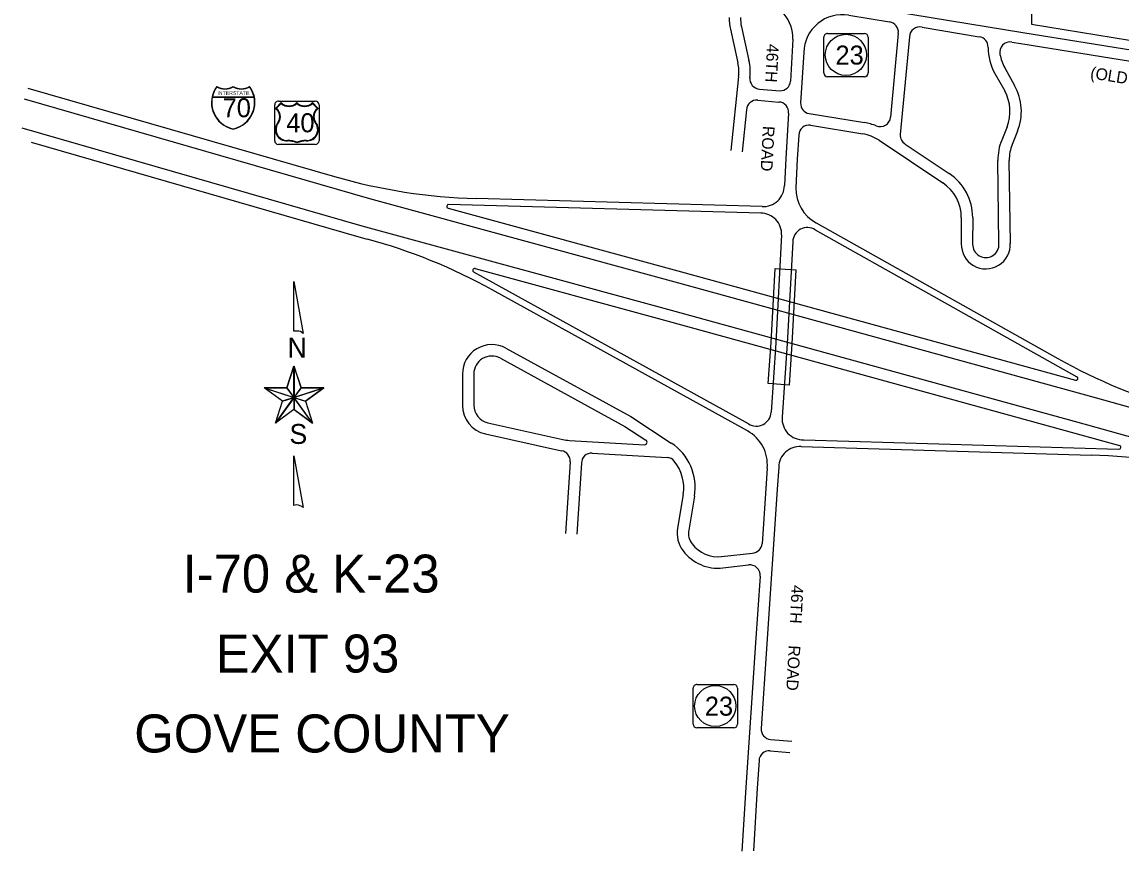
# Model space of a CAD drawing. Extents: x -133.578 to -132.781, y 43.495 to 44.134.
# Drawn here: x -133.5221 to -133.0826, y 43.6249 to 43.9566 of the extents above; entities that cross this region are included whole.
import ezdxf

# ---------------------------------------------------------------- set-up
doc = ezdxf.new("R2010")
doc.units = 0
for name, color, linetype in [('PL Inter Bridges', 7, 'Continuous'), ('PL Inter City Limit', 7, 'Continuous'), ('PL Inter North Arrow', 7, 'Continuous'), ('PL Inter Road Lines', 7, 'Continuous'), ('PL Inter Route Shields', 7, 'Continuous'), ('PL Inter Street Names', 7, 'Continuous'), ('PL Inter Title Text', 7, 'Continuous')]:
    doc.layers.add(name, color=color, linetype=linetype)

msp = doc.modelspace()

# ---------------------------------------------------------------- linework, layer by layer
at = {"layer": 'PL Inter Bridges'}
for p, q in [((-133.22093760464537, 43.85791272738884), (-133.21258498092723, 43.85746236511776)), ((-133.21533909805223, 43.81134857640042), (-133.22366767384716, 43.81192484512417))]:
    msp.add_line(p, q, dxfattribs=at)
for points in [[(-133.22366767384716, 43.81192484512417), (-133.2225329944753, 43.82832390126241), (-133.2209376046454, 43.85791272738885)], [(-133.21258498092726, 43.85746236511776), (-133.21421530983238, 43.82780991505204), (-133.21533909805223, 43.81134857640042)]]:
    msp.add_lwpolyline(points, dxfattribs=at)
at = {"layer": 'PL Inter City Limit'}
for p, q in [((-133.1182210634637, 44.090809958077934), (-133.11837840761376, 43.955647228516355)), ((-133.11837840761373, 43.955647228516355), (-132.9395154448056, 43.9267425784493))]:
    msp.add_line(p, q, dxfattribs=at)
at = {"layer": 'PL Inter North Arrow'}
msp.add_line((-133.41616713043615, 43.81019726282823), (-133.41336696471538, 43.818895629558035), dxfattribs=at)
for points in [[(-133.41336695517728, 43.832836850537845), (-133.4133669415631, 43.8527358582606), (-133.40967312800782, 43.83194317999896), (-133.41020932852962, 43.8323602254379), (-133.4108051069592, 43.8327176930501), (-133.41134130764402, 43.83289642701948), (-133.41193708627745, 43.83295600529412), (-133.4126520206866, 43.83295600578326)], [(-133.41336696471538, 43.818895629558035), (-133.41616713043615, 43.81019726282823), (-133.413366973316, 43.80632469952953)], [(-133.41332749827302, 43.81888354377164), (-133.4133275068634, 43.806327508664154), (-133.41051245133102, 43.81021496304311)], [(-133.42528254415333, 43.81019726906468), (-133.413366973316, 43.80632469952953), (-133.41789489226005, 43.80483525594152)], [(-133.4161425588944, 43.81021496689502), (-133.42525797261206, 43.81021497313146), (-133.4133275068634, 43.806327508664154)], [(-133.40139181931215, 43.8101972527195), (-133.41050723302982, 43.81019725895594), (-133.413366973316, 43.80632469952953)], [(-133.4133275068634, 43.806327508664154), (-133.40876980192263, 43.80485295378158), (-133.40139703761383, 43.81021495680666)], [(-133.42075463584786, 43.79613688925249), (-133.413366973316, 43.80632469952953), (-133.41336697657684, 43.80155847013489)], [(-133.42074495923828, 43.79613969840796), (-133.4178852156403, 43.80485296001801), (-133.4133275068634, 43.806327508664154)], [(-133.413366973316, 43.80632469952953), (-133.4087794785424, 43.80483524970508), (-133.40597932472434, 43.796136879143745)], [(-133.4133275068634, 43.806327508664154), (-133.41332751013445, 43.80154638434803), (-133.40595475319324, 43.79613968828904)], [(-133.413367002827, 43.76319032350726), (-133.41336698925355, 43.78302975336249), (-133.40967317565747, 43.76229665296837), (-133.41014979831178, 43.76271369836655), (-133.41086473247637, 43.763071166060264), (-133.41157966676326, 43.76324990015193), (-133.41217544535587, 43.76336905629408), (-133.4128903798466, 43.763249901048674)]]:
    msp.add_lwpolyline(points, close=True, dxfattribs=at)
for points in [[(-133.41616713043615, 43.81019726282823), (-133.41336696471538, 43.818895629558035)], [(-133.41336696471538, 43.818895629558035), (-133.41050723302982, 43.81019725895594)], [(-133.41789489226005, 43.80483525594152), (-133.42528254415333, 43.81019726906468), (-133.41616713043615, 43.81019726282823)], [(-133.41050723302982, 43.81019725895594), (-133.40139181931215, 43.8101972527195), (-133.4087794785424, 43.80483524970508)], [(-133.41336697657684, 43.80155847013489), (-133.42075463584786, 43.79613688925249), (-133.41789489226005, 43.80483525594152)], [(-133.4087794785424, 43.80483524970508), (-133.40597932472434, 43.796136879143745), (-133.41336697657684, 43.80155847013489)]]:
    msp.add_lwpolyline(points, dxfattribs=at)
at = {"layer": 'PL Inter Road Lines'}
for p, q in [((-133.2343967296121, 43.95466959755433), (-133.23137687915408, 43.9411964185879)), ((-133.23883213678036, 43.953675454568334), (-133.23581228632236, 43.940202275601905)), ((-133.17165967979085, 43.952031258068885), (-133.17477848074938, 43.9184403345479)), ((-133.16720434783898, 43.95067190631024), (-133.17087654506324, 43.911543787126476)), ((-133.1290898040122, 43.93823202100054), (-133.12514452749647, 43.93119913677684)), ((-133.2355036267073, 43.93478153259274), (-133.23867857125566, 43.90514871680816)), ((-133.13305409056275, 43.93600815293562), (-133.12910881404702, 43.92897526871192)), ((-133.2271670590395, 43.92974766384281), (-133.21903955901627, 43.9290645130178)), ((-133.22789076500945, 43.925272714259236), (-133.2194790803412, 43.924555083739016)), ((-133.2323783725673, 43.92138086692084), (-133.2341589841924, 43.904664475337086)), ((-133.20732852052004, 43.919961744651324), (-133.18516915719815, 43.91633169389137)), ((-133.20673775031102, 43.91526424009308), (-133.1859044982303, 43.91184611359544)), ((-133.12816991988413, 43.914631241201285), (-133.13030954164822, 43.90928218679106)), ((-133.12394957128922, 43.91294310176332), (-133.1260891930533, 43.90759404735309)), ((-133.17933059279247, 43.9092496893483), (-133.15384776008895, 43.89219425013727)), ((-133.1689017103843, 43.90772475441607), (-133.1513195357556, 43.895971714729434)), ((-133.13139383481953, 43.86795241984333), (-133.131825184828, 43.90115055609458)), ((-133.12684876391467, 43.86801147485649), (-133.12728011392312, 43.90120961110774)), ((-133.22616749446323, 43.88275233493209), (-133.34049449218637, 43.885931143420095)), ((-133.22668957360779, 43.88008409069087), (-133.35150068363544, 43.883585948348035)), ((-133.20456830962613, 43.8762332408938), (-133.1078911959217, 43.822004144505584)), ((-133.14645124625673, 43.878347272741756), (-133.14646851507834, 43.86781422929379)), ((-133.1419057978202, 43.87833982052354), (-133.1419230666418, 43.86780677707558)), ((-133.20487842177664, 43.87345622874785), (-133.10023353469094, 43.814659832415835)), ((-133.23155050445766, 43.79582088298053), (-133.34145286525182, 43.85653705745619)), ((-133.2319868392983, 43.79299315012468), (-133.334086431437, 43.84943844762887)), ((-133.3459780435245, 43.81575888351939), (-133.3459780435245, 43.803277724132066)), ((-133.34143258897907, 43.81575888351939), (-133.34143258897907, 43.803277724132066)), ((-133.3358018862695, 43.79625325400663), (-133.30581551084947, 43.78956710273053)), ((-133.33679110752473, 43.79181674655898), (-133.3063507761724, 43.78502877458335)), ((-133.3031501519448, 43.78919540413243), (-133.27315706349376, 43.787463464060885)), ((-133.20944088753936, 43.7894374265471), (-133.0834508263256, 43.7856647673162)), ((-133.294050257121, 43.78411805811855), (-133.26413316800458, 43.78237423642326)), ((-133.2104707990109, 43.78670518128763), (-133.09449454749034, 43.78333646980903)), ((-133.30292023201974, 43.780617914049685), (-133.30475963056998, 43.751972825737596)), ((-133.29837311856394, 43.78003880313666), (-133.30022353940612, 43.75168121987707)), ((-133.2576683677619, 43.767606360880805), (-133.25996299767286, 43.75408012140561)), ((-133.25318694064828, 43.766846118781174), (-133.25548157055928, 43.75331987930598)), ((-133.24231745564018, 43.74271600241481), (-133.22998978250547, 43.74414849925165)), ((-133.24179929096573, 43.73820017885814), (-133.23161295275787, 43.739379200989234)), ((-133.22274991573633, 43.66955270004159), (-133.2142345798854, 43.66885022245996)), ((-133.22286749735196, 43.66501484455591), (-133.215102583563, 43.66437165595291))]:
    msp.add_line(p, q, dxfattribs=at)
for points in [[(-133.2098460109685, 43.96683996145632), (-133.12189654686577, 43.95242467635773), (-132.9268659098802, 43.92102821123634)], [(-133.19150188074423, 43.95924152447436), (-133.17517672105745, 43.956576310152)], [(-133.1621451700729, 43.95444904565565), (-133.1392810216049, 43.950658042115386)], [(-133.21378037796777, 43.94966619826408), (-133.21475653653485, 43.93294090238237)], [(-133.12623019523141, 43.948523888158356), (-133.1226300211053, 43.94793879042908), (-132.9347656746895, 43.917695954306225)], [(-133.2094471463604, 43.94442536498926), (-133.21070823419328, 43.92416624517058)], [(-133.51978359862323, 43.93014451535951), (-133.39717521646503, 43.89475609018848)], [(-133.52123819816376, 43.92583335418053), (-133.38316396822844, 43.88598102542371), (-133.25956153503296, 43.85219200047608), (-133.09294141519544, 43.80639328217571), (-132.92877686433815, 43.76042720793567)], [(-133.2155290576707, 43.92012760488064), (-133.21660862565813, 43.902017350739236), (-133.21722005857995, 43.89110769538428)], [(-133.5221287488809, 43.91426288894366), (-133.3862380026624, 43.875040778519086), (-133.26255804827548, 43.84123056171138), (-133.09597932487836, 43.79544321053627), (-132.929039776432, 43.74870013697128)], [(-133.21147435688835, 43.91132199010455), (-133.21207136057873, 43.9017446189585), (-133.21260449795994, 43.890199833894684)], [(-133.518415713804, 43.90846019474101), (-133.38746761643608, 43.87066467975727), (-133.3840534468541, 43.8697313529756)], [(-133.35172159864678, 43.88209790522566), (-133.2583629297359, 43.856576575981954), (-133.10080543323616, 43.813268896920746)], [(-133.2183142048072, 43.87139061061278), (-133.22064257790746, 43.82820754304575), (-133.2225587120292, 43.80051444153175)], [(-133.21386528805095, 43.868675145657875), (-133.21610570492598, 43.82792640514119), (-133.21811928794938, 43.79843128189096)], [(-133.34088677343476, 43.857930939606995), (-133.26375665357253, 43.8368459862055), (-133.09719448882316, 43.79106318190055), (-133.08322432034453, 43.78715153472652)], [(-133.32859477849115, 43.82605769132711), (-133.27864402420735, 43.79869877196833), (-133.26249966586332, 43.78815286046942)], [(-133.33077832976502, 43.822071056046696), (-133.2809822351717, 43.79479684655986), (-133.27262769971847, 43.789340042138114)], [(-133.2194977474933, 43.77853512615893), (-133.22014099842346, 43.76968730439367), (-133.22417453433007, 43.70787581074544), (-133.2264841224499, 43.67391426403185)], [(-133.22409110214787, 43.77815151831397), (-133.22467558100655, 43.77000149831797), (-133.22613304883214, 43.74787735427334)], [(-133.22696002670548, 43.7348901625688), (-133.22871034169657, 43.70817179817501), (-133.23263564162545, 43.650382778713656), (-133.2341697059962, 43.624947001727485)], [(-133.2273636709013, 43.66110584047211), (-133.22809946892764, 43.650091933012426), (-133.22961096950547, 43.62503027826987)]]:
    msp.add_lwpolyline(points, dxfattribs=at)
for centre, radius, start, end in [((-133.22911369837294, 43.9499091558057), 0.01533524512403241, 359.09222030460825, 79.71345596788728), ((-133.19411473610933, 43.94413051094597), 0.01533524512403241, 80.1899485723343, 178.89829388476352), ((-133.21813356999516, 43.95831478850297), 0.02121212121212121, 180.00000000001108, 192.63336193531933), ((-133.21813356999516, 43.95831478850297), 0.016666666666666663, 180.00000000001108, 192.63336193531933), ((-133.17571574893802, 43.95252590064783), 0.004086118966387418, 353.047042531377, 82.41962706522816), ((-133.1631226643852, 43.95048156873991), 0.004086118966387418, 76.15930451219351, 177.33011023864486), ((-133.13984453839367, 43.946610966994236), 0.004086118966387418, 357.15997885097335, 82.07307332052267), ((-133.11455408666032, 43.94638620390526), 0.02121212121212121, 180.0000000000225, 209.2913621709949), ((-133.1270061340119, 43.94451211956877), 0.004086118966387418, 79.05326887291652, 192.55755621601645), ((-133.11269016097935, 43.94705773450402), 0.01862368144194542, 190.6255678809268, 208.28758162230037), ((-133.2520754459393, 43.93655708465331), 0.016666666666666663, 353.88449643373593, 12.63336193520712), ((-133.2520754459393, 43.93655708465331), 0.02121212121212121, 353.88449643373593, 12.63336193520712), ((-133.2269330776712, 43.93382707813003), 0.004086118966387418, 172.8421869875852, 266.71730503387397), ((-133.2188375233158, 43.93314563416072), 0.004086118966387418, 267.1658889794722, 357.12803751241705), ((-133.1436445313989, 43.92082108580719), 0.016666666666666663, 338.1985905136482, 29.291362171028272), ((-133.1436445313989, 43.92082108580719), 0.02121212121212121, 338.1985905136482, 29.291362171028272), ((-133.22829596560982, 43.921206735818444), 0.004086118966387418, 84.30890185703706, 177.55758469012537), ((-133.21960074056145, 43.9204707763316), 0.004086118966387418, 355.18235664759374, 88.29382171098922), ((-133.2066260473858, 43.92398702721322), 0.004086118966387418, 177.48618976447202, 260.10070633715844), ((-133.20738926463147, 43.91123039610778), 0.004086118966387418, 80.82527271122576, 178.71555647862405), ((-133.1893787494844, 43.892012028434124), 0.024681304567807823, 68.84525698779731, 80.17973997605586), ((-133.17885039119685, 43.91878079528772), 0.004086118966387418, 246.62478926843627, 355.22050008043885), ((-133.18860074868138, 43.89539898584368), 0.016666666666666663, 56.205947507379875, 80.6900598250004), ((-133.1668024618195, 43.91123039610779), 0.004086118966387418, 175.60129464588772, 239.08597937357257), ((-133.11061458153856, 43.901404202747166), 0.02121212121212121, 158.19859051358625, 180.6780249108022), ((-133.11061458153856, 43.901404202747166), 0.016666666666666663, 158.19859051358625, 180.6780249108022), ((-133.33415025363612, 44.113115304838104), 0.22727272727272724, 253.9002872515222, 268.40040060222714), ((-133.16311791597786, 43.87834354663265), 0.02121212121212121, 0, 56.20594750740353), ((-133.2256519630088, 43.89116868565136), 0.00843212500560362, 266.49480890604354, 359.5855712095999), ((-133.19727663612687, 43.88972402443644), 0.01533524512403241, 178.22198800282095, 241.6090904542108), ((-133.16311791597786, 43.87834354663265), 0.016666666666666663, 0, 56.20594750740353), ((-133.35152183109727, 43.882828667809974), 0.0007575757575757575, 88.40040060158148, 254.71068507266554), ((-133.22674227335975, 43.871652130370386), 0.00843212500560362, 358.22270405030514, 89.64190604082103), ((-133.20801619308315, 43.86851748811158), 0.005851219346796902, 57.57063961651155, 178.45601321011858), ((-133.44398371170516, 43.65050257768169), 0.22727272727272724, 61.08261277951709, 74.7106850733076), ((-133.1366553806173, 43.867617982072105), 0.009815594831422712, 178.53744678095845, 2.7657618342670958), ((-133.1366553806173, 43.867617982072105), 0.005270140285968168, 178.53744678095845, 2.7657618342670958), ((-133.34108654098426, 43.85720017702268), 0.0007575757575757575, 74.71068507274272, 241.08261277895753), ((-133.3342356192821, 43.81575888351939), 0.01174242424242424, 61.289693012189375, 180), ((-133.3342356192821, 43.81575888351939), 0.007196969696969696, 61.289693012189375, 180), ((-132.9965577891426, 44.02013986843477), 0.22727272727272724, 240.6681604217889, 254.35775354279002), ((-133.10060464604686, 43.81399938000274), 0.0007575757575757575, 254.63072446302735, 60.66816042124714), ((-133.3342356192821, 43.803277724132066), 0.01174242424242424, 180, 257.43020819232686), ((-133.3342356192821, 43.803277724132066), 0.007196969696969696, 180, 257.43020819232686), ((-133.22840499664485, 43.80075469980362), 0.005851219346796902, 237.4808413913316, 357.64670313402246), ((-133.20970617412704, 43.79786537737376), 0.00843212500560362, 176.1518205390054, 271.80290383015256), ((-133.23936261567135, 43.77954816347877), 0.01533524512403241, 354.77459203097686, 61.251296782729014), ((-133.302188366247, 43.80583429670523), 0.016666666666666663, 257.430208192288, 266.6917864661021), ((-133.27312816435062, 43.788468265037), 0.0010052164752270742, 268.352566688175, 60.14098383324523), ((-133.27410026717854, 43.77039391524614), 0.02121212121212121, 350.37184387143117, 56.84639413318848), ((-133.30698911518547, 43.78099282469369), 0.004086118966387418, 354.73557872589174, 81.01236270257255), ((-133.29428699959755, 43.78003880313666), 0.004086118966387418, 86.67852423755751, 179.99999999992275), ((-133.21106906206563, 43.77829430657524), 0.00843212500560362, 85.93142032388727, 178.36342295810945), ((-133.1011668132882, 43.55616170573716), 0.22727272727272724, 74.35775354278796, 88.31767052899832), ((-133.0834285854396, 43.78642201652976), 0.0007575757575757575, 268.3176705291306, 74.35775354290368), ((-133.26435798046558, 43.77829430657523), 0.004086118966387418, 40.071406589847356, 86.84607505818758), ((-133.27447030836282, 43.770247442773055), 0.01700824863172911, 351.0668243442513, 38.885793348291486), ((-133.24838597762937, 43.75211616264822), 0.01174242424242424, 170.37184387146985, 217.04006362776207), ((-133.24838597762937, 43.75211616264822), 0.007196969696969696, 170.37184387146985, 217.04006362776207), ((-133.24379372162173, 43.75558171291864), 0.017495584584052225, 217.0400636277536, 276.5457324363892), ((-133.24379372162173, 43.75558171291864), 0.01295013003859768, 217.0400636277536, 276.5457324363714), ((-133.2302040087239, 43.748228998649374), 0.004086118966387418, 273.00526936001353, 355.06311706293525), ((-133.23102174148704, 43.73533607875008), 0.004086118966387418, 353.73486162940316, 98.3191966495167), ((-133.222408289715, 43.673624512889575), 0.004086118966387418, 175.93368122555063, 265.2041032283555), ((-133.2232805379957, 43.66094965506045), 0.004086118966387418, 84.19841311449743, 177.8094261363294)]:
    msp.add_arc(centre, radius, start, end, dxfattribs=at)
at = {"layer": 'PL Inter Route Shields'}
for points in [[(-133.20142526899778, 43.93618541414656), (-133.2014252592079, 43.9504946698703)], [(-133.19993581150302, 43.95198411553712), (-133.1851794499485, 43.951984105441355)], [(-133.18369000428166, 43.95049465773647), (-133.18369001407154, 43.936185402012725)], [(-133.18517946177644, 43.9346959563459), (-133.19993582333097, 43.93469596644168)], [(-133.44600924367177, 43.926520379183756), (-133.42930956033882, 43.92652036775843)], [(-133.44598410295566, 43.926639534901575), (-133.4293346990734, 43.92663952351066)], [(-133.42078668717673, 43.92199191602736), (-133.4184569740514, 43.92432162596485)], [(-133.4204197233483, 43.922021856532105), (-133.4184536523777, 43.92398792481245)], [(-133.41957615645237, 43.924896926706346), (-133.40481979307984, 43.92489691661057)], [(-133.40397623193638, 43.92202184528206), (-133.40594230021674, 43.92398791625263)], [(-133.40593897808643, 43.92432161740048), (-133.40360926633045, 43.92199190427518)], [(-133.4210656139471, 43.90909822531578), (-133.42106560415723, 43.923407481039526)], [(-133.403330347413, 43.92340746890569), (-133.4033303572029, 43.90909821318194)], [(-133.40481980490776, 43.90760876751512), (-133.41957616828026, 43.907608777610896)], [(-133.25217890260328, 43.691533209358795), (-133.23742254104877, 43.69153319926303)], [(-133.25366836009803, 43.67573450796823), (-133.25366835030815, 43.690043763691975)], [(-133.23593309538194, 43.69004375155814), (-133.23593310517182, 43.6757344958344)], [(-133.2374225528767, 43.67424505016757), (-133.25217891443123, 43.67424506026335)]]:
    msp.add_lwpolyline(points, dxfattribs=at)
for centre in [(-133.19262840423949, 43.943408149991114), (-133.24487149533974, 43.68295724381279)]:
    msp.add_circle(centre, 0.008232795048426054, dxfattribs=at)
for centre, radius, start, end in [((-133.1999358129597, 43.95049466855998), 0.0014894466858552302, 89.99996080027657, 179.99996080027657), ((-133.18517945052963, 43.9504946584642), 0.0014894466858552302, 359.9999608002766, 89.99996080027658), ((-133.19993582274958, 43.93618541341905), 0.0014894466858552302, 179.9999608002766, 269.9999608002766), ((-133.18517946031952, 43.936185403323265), 0.0014894466858552302, 269.9999608002766, 359.9999608002766), ((-133.43552152608626, 43.92436982862118), 0.010825092276435095, 143.71174285522346, 258.6095837642681), ((-133.43552152608626, 43.92436982862118), 0.01070593654156668, 144.27545712389826, 167.76015348210757), ((-133.4409361771321, 43.936574993304575), 0.0066770542940574615, 240.27326634811772, 299.39002999141735), ((-133.4409361771321, 43.936574993304575), 0.006796210028925881, 241.17414031277727, 298.8257812876063), ((-133.43979727946078, 43.92436983154649), 0.010825092276435092, 281.3903378364546, 36.288178745329716), ((-133.4343826117143, 43.93657498882086), 0.0066770542940574615, 240.60989160905098, 299.7266552523506), ((-133.4343826117143, 43.93657498882086), 0.006796210028925881, 241.17414031286205, 298.82578128769103), ((-133.43979727946078, 43.92436983154649), 0.010705936541566676, 12.23976811844561, 35.724464476654916), ((-133.43552152608626, 43.92436982862118), 0.01070593654156668, 168.4118909941878, 258.48108424111985), ((-133.43979727946078, 43.92436983154649), 0.010705936541566676, 281.5188373594333, 11.588030606450147), ((-133.4195761571787, 43.92340747926651), 0.0014894466858552302, 89.99996080027657, 179.99996080027657), ((-133.41532581126313, 43.92741365029051), 0.004400543870874347, 224.63966590458205, 315.2987349053213), ((-133.41532581126313, 43.92741365029051), 0.004638855340611184, 227.6025230027635, 312.39739859770486), ((-133.4090701351825, 43.927413646010606), 0.004638855340611184, 227.6025230027635, 312.39739859770486), ((-133.4090701351825, 43.927413646010606), 0.004400543870874347, 224.70118669531664, 315.36025569605584), ((-133.40481979474865, 43.92340746917074), 0.0014894466858552302, 359.9999608002766, 89.99996080027658), ((-133.42297977529503, 43.91869954192255), 0.003955928112747722, 326.43355266031193, 56.331957113301534), ((-133.42297977529503, 43.91869954192255), 0.00419423958248456, 326.23382125888503, 52.38348593421893), ((-133.40141618307436, 43.91869952716951), 0.0041942395824845595, 127.61643566633423, 213.76610034166816), ((-133.40141618307436, 43.91869952716951), 0.0039559281127477235, 123.66796448716686, 213.56636893998694), ((-133.41619889912906, 43.91354692092543), 0.004575587975222133, 139.6025632293804, 272.75118498365214), ((-133.41619889912906, 43.91354692092543), 0.004337276505485296, 139.41993617370449, 272.7511849835674), ((-133.40819706629082, 43.91354691545086), 0.004575587975222135, 267.24873661690106, 40.397358371003236), ((-133.40819706629082, 43.91354691545086), 0.004337276505485298, 267.2487366169858, 40.57998542684871), ((-133.4195761669686, 43.909098224125565), 0.0014894466858552302, 179.9999608002766, 269.9999608002766), ((-133.415569830734, 43.90135750398221), 0.0076271309583810214, 63.513227090378756, 93.07607975676397), ((-133.415569830734, 43.90135750398221), 0.007865442428117856, 64.37505516850953, 92.63286217869594), ((-133.4087665734975, 43.901357499327666), 0.00786544242811786, 87.36705942185725, 115.62486643195888), ((-133.4087665734975, 43.901357499327666), 0.007627130958381022, 87.37075644248776, 116.48669451008965), ((-133.40481980453853, 43.90909821402979), 0.0014894466858552302, 269.9999608002766, 359.9999608002766), ((-133.25217890405997, 43.690043762381656), 0.0014894466858552302, 89.99996080027657, 179.99996080027657), ((-133.2374225416299, 43.690043752285874), 0.0014894466858552302, 359.9999608002766, 89.99996080027658), ((-133.25217891384983, 43.67573450724072), 0.0014894466858552302, 179.9999608002766, 269.9999608002766), ((-133.2374225514198, 43.67573449714494), 0.0014894466858552302, 269.9999608002766, 359.9999608002766)]:
    msp.add_arc(centre, radius, start, end, dxfattribs=at)

# ---------------------------------------------------------------- texts
at = {"layer": 'PL Inter North Arrow'}
for s, p in [('N', (-133.4159288035524, 43.82229156482707)), ('S', (-133.41515432676218, 43.787795980303926))]:
    msp.add_text(s, height=0.007962581982582062, rotation=359.9999608002766, dxfattribs=at).set_placement(p)
at = {"layer": 'PL Inter Route Shields'}
for s, p in [('23', (-133.19678729972554, 43.93954003594151)), ('70', (-133.44188906585944, 43.918467291339894)), ('40', (-133.41642764376599, 43.912452847025136)), ('23', (-133.2490303908258, 43.679089129763184))]:
    msp.add_text(s, height=0.007599999999999999, dxfattribs=at).set_placement(p)
msp.add_text('INTERSTATE', height=0.0014892083443582185, rotation=359.9999608002766, dxfattribs=at).set_placement((-133.44396187647155, 43.92740068729408))
at = {"layer": 'PL Inter Street Names'}
for s, rotation, p in [('46TH          ROAD', 267.08626061433677, (-133.22412606826944, 43.947864617672714)), ('(OLD 40 ROAD)', 350.90972307917406, (-133.09511608039006, 43.93405775108647)), ('46TH     ROAD', 267.08626061433677, (-133.21427577583378, 43.731391655775546))]:
    msp.add_text(s, height=0.004699999999999999, rotation=rotation, dxfattribs=at).set_placement(p)
at = {"layer": 'PL Inter Title Text'}
for s, p in [('I-70 & K-23', (-133.45791574618585, 43.72831315541942)), ('EXIT 93', (-133.44463058993585, 43.69633742799593)), ('GOVE COUNTY', (-133.47724230868587, 43.66436170057244))]:
    msp.add_text(s, height=0.015199999999999998, dxfattribs=at).set_placement(p)

doc.saveas('drawing.dxf')
